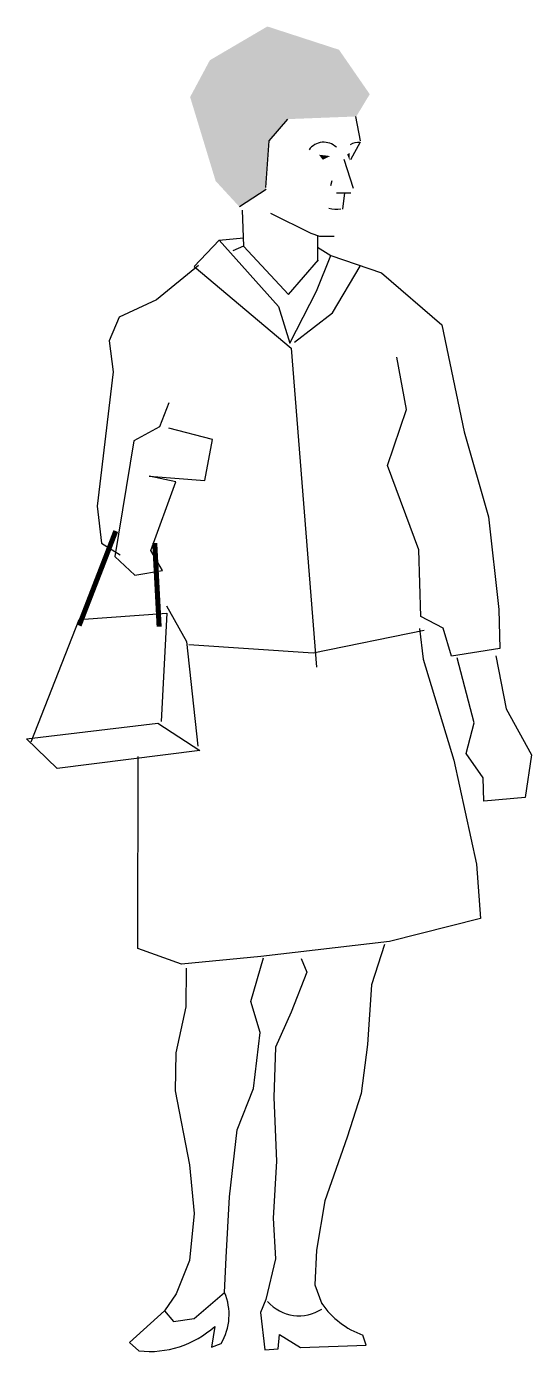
# Model space of a CAD drawing. Extents: x 15.9 to 16.54, y 0.33 to 2.02.
import ezdxf

# ---------------------------------------------------------------- set-up
doc = ezdxf.new("R2010")
doc.units = 0
doc.header["$LTSCALE"] = 100
doc.header["$MEASUREMENT"] = 0
doc.layers.add('P-PESSOA', color=2, linetype='CONTINUOUS')

msp = doc.modelspace()

# ---------------------------------------------------------------- linework, layer by layer
at = {"layer": 'P-PESSOA'}
for p, q in [((16.2287, 1.906), (16.2051, 1.8781)), ((16.3158, 1.9092), (16.3217, 1.8782)), ((16.2051, 1.8781), (16.2007, 1.8189)), ((16.3215, 1.8764), (16.3094, 1.8541)), ((16.3006, 1.8548), (16.3129, 1.8179)), ((16.2853, 1.8271), (16.2837, 1.8208)), ((16.2014, 1.8162), (16.1675, 1.7939)), ((16.2914, 1.8117), (16.3098, 1.8117)), ((16.3018, 1.8117), (16.299, 1.791)), ((16.1709, 1.7896), (16.1727, 1.7439)), ((16.2071, 1.7858), (16.2585, 1.7603)), ((16.2585, 1.7603), (16.2699, 1.7565)), ((16.1417, 1.7515), (16.1094, 1.7178)), ((16.1417, 1.7515), (16.1727, 1.7543)), ((16.1417, 1.7515), (16.2175, 1.6667)), ((16.1727, 1.7439), (16.1588, 1.7377)), ((16.1727, 1.7439), (16.2302, 1.682)), ((16.2671, 1.7572), (16.2671, 1.7248)), ((16.2671, 1.7425), (16.284, 1.7318)), ((16.2699, 1.7565), (16.2883, 1.7565)), ((16.2302, 1.682), (16.2686, 1.7262)), ((16.2659, 1.6863), (16.284, 1.7318)), ((16.284, 1.7318), (16.3491, 1.7097)), ((16.1152, 1.719), (16.0616, 1.6754)), ((16.1094, 1.7178), (16.2334, 1.6138)), ((16.2863, 1.6587), (16.3218, 1.7183)), ((16.3491, 1.7097), (16.426, 1.6435)), ((16.0616, 1.6754), (16.0136, 1.6531)), ((16.2319, 1.6199), (16.2659, 1.6863)), ((16.2175, 1.6667), (16.2319, 1.6199)), ((16.2377, 1.6214), (16.2863, 1.6587)), ((16.0136, 1.6531), (16.001, 1.6231)), ((16.426, 1.6435), (16.4545, 1.5069)), ((16.001, 1.6231), (16.006, 1.5836)), ((16.2334, 1.6138), (16.2658, 1.2064)), ((16.3807, 1.5353), (16.3686, 1.6023)), ((16.006, 1.5836), (15.9857, 1.412)), ((16.0773, 1.5439), (16.0653, 1.5132)), ((16.3565, 1.464), (16.3807, 1.5353)), ((16.0653, 1.5132), (16.0326, 1.4954)), ((16.133, 1.497), (16.077, 1.5115)), ((16.4545, 1.5069), (16.4857, 1.3983)), ((16.0326, 1.4954), (16.0081, 1.3476)), ((16.123, 1.4446), (16.133, 1.497)), ((16.3965, 1.3563), (16.3565, 1.464)), ((16.0861, 1.443), (16.0521, 1.4504)), ((16.0521, 1.4504), (16.123, 1.4446)), ((16.0543, 1.3552), (16.0861, 1.443)), ((15.9857, 1.412), (15.9913, 1.3647)), ((16.4857, 1.3983), (16.4987, 1.2798)), ((15.9913, 1.3647), (16.0152, 1.3498)), ((16.0689, 1.3296), (16.0543, 1.3552)), ((16.3992, 1.271), (16.3965, 1.3563)), ((16.0081, 1.3476), (16.0336, 1.3236)), ((16.0336, 1.3236), (16.0689, 1.3296)), ((15.9628, 1.2673), (16.0746, 1.2754)), ((16.0746, 1.2754), (16.0676, 1.1369)), ((16.0744, 1.2846), (16.0997, 1.2391)), ((16.4279, 1.256), (16.3992, 1.271)), ((16.4987, 1.2798), (16.4999, 1.23)), ((15.9012, 1.1112), (15.9628, 1.2673)), ((16.4034, 1.2533), (16.2616, 1.2241)), ((16.3975, 1.2556), (16.4022, 1.2164)), ((16.4383, 1.2203), (16.4279, 1.256)), ((16.0997, 1.2391), (16.1141, 1.1056)), ((16.2616, 1.2241), (16.1029, 1.2347)), ((16.4999, 1.23), (16.4383, 1.2203)), ((16.4672, 1.1353), (16.4455, 1.2181)), ((16.495, 1.221), (16.5081, 1.1533)), ((16.4022, 1.2164), (16.4414, 1.0875)), ((16.5081, 1.1533), (16.5406, 1.0943)), ((15.8953, 1.1148), (16.0632, 1.1348)), ((16.0632, 1.1348), (16.117, 1.0998)), ((16.4572, 1.0961), (16.4672, 1.1353)), ((15.9344, 1.0771), (15.8953, 1.1148)), ((16.117, 1.0998), (15.9344, 1.0771)), ((16.0375, 0.8473), (16.0382, 1.0922)), ((16.4414, 1.0875), (16.4701, 0.9547)), ((16.4788, 1.0649), (16.4572, 1.0961)), ((16.5406, 1.0943), (16.5323, 1.0401)), ((16.4795, 1.0352), (16.4788, 1.0649)), ((16.5323, 1.0401), (16.4795, 1.0352)), ((16.4701, 0.9547), (16.4754, 0.8855)), ((16.4754, 0.8855), (16.359, 0.8561)), ((16.0933, 0.8271), (16.0375, 0.8473)), ((16.359, 0.8561), (16.1948, 0.8369)), ((16.1948, 0.8369), (16.0933, 0.8271)), ((16.0718, 0.3846), (16.0269, 0.3443)), ((16.1941, 0.3823), (16.1998, 0.3347)), ((16.1358, 0.3646), (16.1316, 0.3382)), ((16.0389, 0.3334), (16.0269, 0.3443)), ((16.1316, 0.3382), (16.1441, 0.3429)), ((16.2169, 0.3359), (16.2188, 0.3542)), ((16.2188, 0.3542), (16.2456, 0.3377)), ((16.2456, 0.3377), (16.3293, 0.3408)), ((16.3293, 0.3408), (16.325, 0.3536)), ((16.1998, 0.3347), (16.2169, 0.3359))]:
    msp.add_line(p, q, dxfattribs=at)
at = {"layer": 'P-PESSOA', "const_width": 0.00649}
for points in [[(15.9626, 1.2595), (16.0094, 1.3801)], [(16.0648, 1.2581), (16.0592, 1.3649)]]:
    msp.add_lwpolyline(points, dxfattribs=at)
at = {"layer": 'P-PESSOA'}
for points in [[(16.3529, 0.8522), (16.3363, 0.801), (16.3309, 0.7247), (16.3228, 0.662), (16.305, 0.6062), (16.2765, 0.525), (16.266, 0.4622), (16.2636, 0.4178), (16.2727, 0.3937)], [(16.0992, 0.8221), (16.099, 0.7726), (16.086, 0.7138), (16.0851, 0.6653), (16.1036, 0.5712), (16.1095, 0.5088), (16.1034, 0.4489), (16.0866, 0.4061), (16.0718, 0.3846), (16.083, 0.3709), (16.1096, 0.3746), (16.1484, 0.4079), (16.1505, 0.4527), (16.1548, 0.5303), (16.1644, 0.6156), (16.1854, 0.6683), (16.194, 0.7399), (16.1821, 0.7796), (16.1983, 0.8353)], [(16.2464, 0.8344), (16.2533, 0.8168), (16.2333, 0.7661), (16.2135, 0.7213), (16.2113, 0.657), (16.2149, 0.5755), (16.2104, 0.5029), (16.2133, 0.4508), (16.2012, 0.3992), (16.1941, 0.3823)]]:
    msp.add_lwpolyline(points, dxfattribs=at)
for centre, radius, start, end in [((16.2752, 1.8531), 0.0234, 46.4568, 143.9321), ((16.3199, 1.8557), 0.0207, 85.6013, 122.4712), ((16.2922, 1.8374), 0.0463, 256.7236, 275.6482), ((16.0821, 0.3797), 0.0721, 329.3696, 23.0686), ((16.2436, 0.4315), 0.0533, 220.9268, 303.2704), ((16.3619, 0.4559), 0.1087, 214.8712, 250.1614), ((16.0526, 0.457), 0.1243, 263.6775, 311.9952)]:
    msp.add_arc(centre, radius, start, end, dxfattribs=at)
for points in [[(16.2031, 2.0243), (16.2946, 1.9946), (16.1296, 1.9812), (16.3339, 1.9378)], [(16.2287, 1.906), (16.1296, 1.9812), (16.2051, 1.8781), (16.1044, 1.9342)], [(16.1296, 1.9812), (16.3339, 1.9378), (16.2287, 1.906), (16.3167, 1.9094)], [(16.2051, 1.8781), (16.1044, 1.9342), (16.2014, 1.8162), (16.137, 1.827)], [(16.305, 1.8611), (16.3082, 1.8531), (16.3082, 1.8627)], [(16.2691, 1.8605), (16.2834, 1.8589), (16.2738, 1.8541)], [(16.2014, 1.8162), (16.137, 1.827), (16.1675, 1.7939)]]:
    msp.add_solid(points, dxfattribs=at)

doc.saveas('drawing.dxf')
